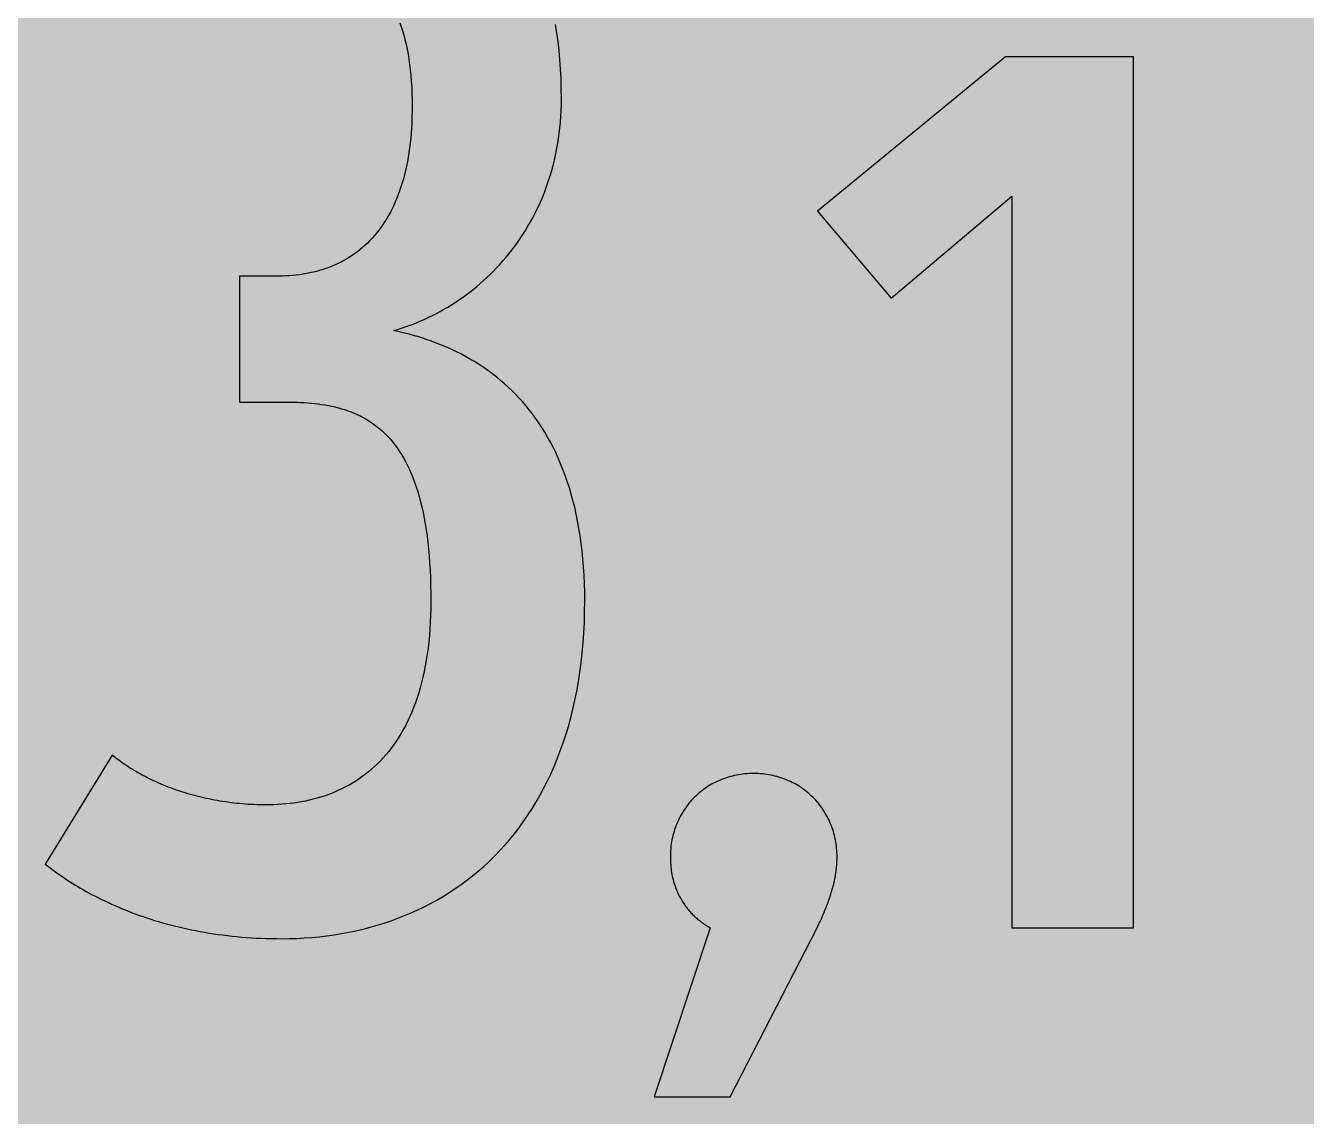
# Model space of a CAD drawing. Header units: millimetres. Extents: x 0 to 212, y 0 to 212.
# Drawn here: x 46.3 to 133.5, y 57.8 to 132 of the extents above; entities that cross this region are included whole.
import ezdxf

# ---------------------------------------------------------------- set-up
doc = ezdxf.new("R2010")
doc.units = ezdxf.units.MM

msp = doc.modelspace()

# ---------------------------------------------------------------- hatches: boundary and pattern name
for color, points in [(254, [(211.7189, 105.8869), (211.709, 107.2007), (211.6861, 108.5139), (211.6455, 109.8245), (211.5871, 111.1326), (211.5134, 112.4407), (211.4245, 113.7437), (211.3204, 115.0468), (211.201, 116.3447), (211.0638, 117.6426), (210.9114, 118.9355), (210.7413, 120.2258), (210.5584, 121.5136), (210.3577, 122.7988), (210.1418, 124.079), (209.9107, 125.3566), (209.6643, 126.6292), (209.4027, 127.8992), (209.1258, 129.1641), (208.8337, 130.4239), (208.5264, 131.6812), (208.2038, 132.936), (207.866, 134.1831), (207.5104, 135.4277), (207.1421, 136.6647), (206.7611, 137.8991), (206.3623, 139.1285), (205.9483, 140.3502), (205.5216, 141.5694), (205.0771, 142.781), (204.6199, 143.9901), (204.1474, 145.1915), (203.6623, 146.3853), (203.1619, 147.574), (202.6463, 148.7576), (202.1154, 149.9362), (201.5693, 151.1046), (201.0105, 152.2705), (200.439, 153.4262), (199.8523, 154.5768), (199.2503, 155.7198), (198.6356, 156.8577), (198.0057, 157.9855), (197.3605, 159.1081), (196.7052, 160.2232), (196.0321, 161.3281), (195.3489, 162.4279), (194.6504, 163.5176), (193.9366, 164.6022), (193.2102, 165.6766), (192.471, 166.7434), (191.7167, 167.8), (190.9521, 168.849), (190.1698, 169.8904), (189.3773, 170.9217), (188.5696, 171.9428), (187.7517, 172.9562), (186.9161, 173.9621), (186.0702, 174.9552), (185.2117, 175.9407), (184.338, 176.9161), (183.454, 177.8838), (182.5549, 178.8389), (181.643, 179.7837), (180.721, 180.7185), (179.7837, 181.643), (178.8389, 182.5549), (177.8838, 183.454), (176.9161, 184.338), (175.9407, 185.2117), (174.9552, 186.0702), (173.9621, 186.9161), (172.9562, 187.7492), (171.9428, 188.5696), (170.9217, 189.3773), (169.8904, 190.1698), (168.849, 190.9496), (167.8, 191.7167), (166.7408, 192.471), (165.6766, 193.2102), (164.6022, 193.9366), (163.5176, 194.6504), (162.4279, 195.3489), (161.3281, 196.0321), (160.2232, 196.7052), (159.1081, 197.3631), (157.9855, 198.0057), (156.8577, 198.6356), (155.7198, 199.2503), (154.5768, 199.8523), (153.4262, 200.439), (152.2705, 201.0131), (151.1046, 201.5719), (149.9362, 202.1154), (148.7576, 202.6463), (147.574, 203.1619), (146.3853, 203.6623), (145.1889, 204.15), (143.9875, 204.6199), (142.781, 205.0796), (141.5694, 205.5216), (140.3502, 205.9483), (139.1285, 206.3623), (137.8991, 206.7611), (136.6647, 207.1446), (135.4252, 207.5129), (134.1831, 207.866), (132.9334, 208.2038), (131.6812, 208.5264), (130.4239, 208.8337), (129.1641, 209.1284), (127.8966, 209.4052), (126.6292, 209.6668), (125.3541, 209.9132), (124.0765, 210.1444), (122.7963, 210.3603), (121.5136, 210.5584), (120.2258, 210.7438), (118.9355, 210.9114), (117.6401, 211.0638), (116.3447, 211.201), (115.0468, 211.3229), (113.7437, 211.4271), (112.4382, 211.516), (111.1326, 211.5896), (109.8245, 211.6455), (108.5113, 211.6861), (107.1982, 211.7115), (105.885, 211.7192), (104.5693, 211.7115), (103.2561, 211.6861), (101.9454, 211.6455), (100.6373, 211.5896), (99.3292, 211.516), (98.0262, 211.4271), (96.7232, 211.3229), (95.4253, 211.201), (94.1273, 211.0638), (92.8345, 210.9114), (91.5441, 210.7438), (90.2564, 210.5584), (88.9711, 210.3603), (87.691, 210.1444), (86.4133, 209.9132), (85.1408, 209.6668), (83.8708, 209.4052), (82.6059, 209.1284), (81.346, 208.8337), (80.0887, 208.5264), (78.834, 208.2038), (77.5868, 207.866), (76.3422, 207.5129), (75.1053, 207.1446), (73.8708, 206.7611), (72.6415, 206.3623), (71.4197, 205.9483), (70.2005, 205.5216), (68.9889, 205.0796), (67.7799, 204.6199), (66.5785, 204.15), (65.3847, 203.6623), (64.196, 203.1619), (63.0123, 202.6463), (61.8338, 202.1154), (60.6628, 201.5719), (59.4995, 201.0131), (58.3438, 200.439), (57.1932, 199.8523), (56.0502, 199.2503), (54.9123, 198.6356), (53.7845, 198.0057), (52.6618, 197.3631), (51.5468, 196.7052), (50.4419, 196.0321), (49.342, 195.3489), (48.2524, 194.6504), (47.1678, 193.9366), (46.0934, 193.2102), (45.0266, 192.471), (43.9699, 191.7167), (42.9209, 190.9496), (41.8795, 190.1698), (40.8483, 189.3773), (39.8272, 188.5696), (38.8137, 187.7492), (37.8079, 186.9161), (36.8148, 186.0702), (35.8292, 185.2117), (34.8539, 184.338), (33.8861, 183.454), (32.9311, 182.5549), (31.9862, 181.643), (31.049, 180.7185), (30.1269, 179.7837), (29.2151, 178.8389), (28.3159, 177.8838), (27.432, 176.9161), (26.5582, 175.9407), (25.6997, 174.9552), (24.8539, 173.9621), (24.0208, 172.9562), (23.2004, 171.9428), (22.3926, 170.9217), (21.6002, 169.8904), (20.8204, 168.849), (20.0533, 167.8), (19.2989, 166.7434), (18.5598, 165.6766), (17.8333, 164.6022), (17.1196, 163.5176), (16.4211, 162.4279), (15.7378, 161.3281), (15.0647, 160.2232), (14.4069, 159.1081), (13.7643, 157.9855), (13.1343, 156.8577), (12.5197, 155.7198), (11.9177, 154.5768), (11.3309, 153.4262), (10.7569, 152.2705), (10.1981, 151.1046), (9.6545, 149.9362), (9.1237, 148.7576), (8.6081, 147.574), (8.1077, 146.3853), (7.62, 145.1915), (7.1501, 143.9901), (6.6904, 142.781), (6.2484, 141.5694), (5.8217, 140.3502), (5.4077, 139.1285), (5.0089, 137.8991), (4.6253, 136.6647), (4.257, 135.4277), (3.904, 134.1831), (3.5662, 132.936), (3.2436, 131.6812), (2.9362, 130.4239), (2.6416, 129.1641), (2.3647, 127.8992), (2.1031, 126.6292), (1.8567, 125.3566), (1.6256, 124.079), (1.4097, 122.7988), (1.2116, 121.5136), (1.0262, 120.2258), (0.8585, 118.9355), (0.7061, 117.6426), (0.569, 116.3447), (0.447, 115.0468), (0.3429, 113.7437), (0.254, 112.4407), (0.1803, 111.1326), (0.1245, 109.8245), (0.0838, 108.5139), (0.0584, 107.2007), (0.0508, 105.885), (0.0584, 104.5718), (0.0838, 103.2586), (0.1245, 101.9454), (0.1803, 100.6373), (0.254, 99.3318), (0.3429, 98.0262), (0.447, 96.7232), (0.569, 95.4253), (0.7061, 94.1299), (0.8585, 92.8345), (1.0262, 91.5441), (1.2116, 90.2564), (1.4097, 88.9737), (1.6256, 87.6935), (1.8567, 86.4159), (2.1031, 85.1408), (2.3647, 83.8733), (2.6416, 82.6059), (2.9362, 81.346), (3.2436, 80.0887), (3.5662, 78.8365), (3.904, 77.5868), (4.257, 76.3448), (4.6253, 75.1053), (5.0089, 73.8708), (5.4077, 72.6415), (5.8217, 71.4197), (6.2484, 70.2005), (6.6904, 68.9889), (7.1501, 67.7824), (7.62, 66.581), (8.1077, 65.3847), (8.6081, 64.196), (9.1237, 63.0123), (9.6545, 61.8338), (10.1981, 60.6654), (10.7569, 59.4995), (11.3309, 58.3438), (11.9177, 57.1932), (12.5197, 56.0502), (13.1343, 54.9123), (13.7643, 53.7845), (14.4069, 52.6618), (15.0647, 51.5468), (15.7378, 50.4419), (16.4211, 49.342), (17.1196, 48.2524), (17.8333, 47.1678), (18.5598, 46.0934), (19.2989, 45.0291), (20.0533, 43.9699), (20.8204, 42.9209), (21.6002, 41.8795), (22.3926, 40.8483), (23.2004, 39.8272), (24.0208, 38.8137), (24.8539, 37.8079), (25.6997, 36.8148), (26.5582, 35.8292), (27.432, 34.8539), (28.3159, 33.8861), (29.2151, 32.9311), (30.1269, 31.9862), (31.049, 31.049), (31.9862, 30.1269), (32.9311, 29.2151), (33.8861, 28.3159), (34.8539, 27.432), (35.8292, 26.5582), (36.8148, 25.6997), (37.8079, 24.8539), (38.8137, 24.0182), (39.8272, 23.2004), (40.8483, 22.3926), (41.8795, 21.6002), (42.9209, 20.8178), (43.9699, 20.0533), (45.0266, 19.2989), (46.0934, 18.5598), (47.1678, 17.8333), (48.2524, 17.1196), (49.342, 16.4211), (50.4419, 15.7378), (51.5468, 15.0647), (52.6618, 14.4094), (53.7845, 13.7643), (54.9123, 13.1343), (56.0502, 12.5197), (57.1932, 11.9177), (58.3438, 11.3309), (59.4995, 10.7594), (60.6628, 10.2006), (61.8338, 9.6545), (63.0123, 9.1237), (64.196, 8.6081), (65.3847, 8.1077), (66.5785, 7.6225), (67.7799, 7.1501), (68.9889, 6.6929), (70.2005, 6.2484), (71.4197, 5.8217), (72.6415, 5.4077), (73.8708, 5.0089), (75.1053, 4.6279), (76.3422, 4.2596), (77.5868, 3.904), (78.834, 3.5662), (80.0887, 3.2436), (81.346, 2.9362), (82.6059, 2.6441), (83.8708, 2.3673), (85.1408, 2.1057), (86.4133, 1.8593), (87.691, 1.6281), (88.9711, 1.4122), (90.2564, 1.2116), (91.5441, 1.0287), (92.8345, 0.8585), (94.1273, 0.7061), (95.4253, 0.569), (96.7232, 0.4496), (98.0262, 0.3454), (99.3292, 0.2565), (100.6373, 0.1829), (101.9454, 0.1245), (103.2561, 0.0838), (104.5693, 0.061), (105.885, 0.0533), (107.1982, 0.061), (108.5113, 0.0838), (109.8245, 0.1245), (111.1326, 0.1829), (112.4382, 0.2565), (113.7437, 0.3454), (115.0468, 0.4496), (116.3447, 0.569), (117.6401, 0.7061), (118.9355, 0.8585), (120.2258, 1.0287), (121.5136, 1.2116), (122.7963, 1.4122), (124.0765, 1.6281), (125.3541, 1.8593), (126.6292, 2.1057), (127.8966, 2.3673), (129.1641, 2.6441), (130.4239, 2.9362), (131.6812, 3.2436), (132.9334, 3.5662), (134.1831, 3.904), (135.4252, 4.2596), (136.6647, 4.6279), (137.8991, 5.0089), (139.1285, 5.4077), (140.3502, 5.8217), (141.5694, 6.2484), (142.781, 6.6929), (143.9875, 7.1501), (145.1889, 7.6225), (146.3853, 8.1077), (147.574, 8.6081), (148.7576, 9.1237), (149.9362, 9.6545), (151.1046, 10.2006), (152.2705, 10.7594), (153.4262, 11.3309), (154.5768, 11.9177), (155.7198, 12.5197), (156.8577, 13.1343), (157.9855, 13.7643), (159.1081, 14.4094), (160.2232, 15.0647), (161.3281, 15.7378), (162.4279, 16.4211), (163.5176, 17.1196), (164.6022, 17.8333), (165.6766, 18.5598), (166.7408, 19.2989), (167.8, 20.0533), (168.849, 20.8178), (169.8904, 21.6002), (170.9217, 22.3926), (171.9428, 23.2004), (172.9562, 24.0182), (173.9621, 24.8539), (174.9552, 25.6997), (175.9407, 26.5582), (176.9161, 27.432), (177.8838, 28.3159), (178.8389, 29.2151), (179.7837, 30.1269), (180.721, 31.049), (181.643, 31.9862), (182.5549, 32.9311), (183.454, 33.8861), (184.338, 34.8539), (185.2117, 35.8292), (186.0702, 36.8148), (186.9161, 37.8079), (187.7517, 38.8137), (188.5696, 39.8272), (189.3773, 40.8483), (190.1698, 41.8795), (190.9521, 42.9209), (191.7167, 43.9699), (192.471, 45.0291), (193.2102, 46.0934), (193.9366, 47.1678), (194.6504, 48.2524), (195.3489, 49.342), (196.0321, 50.4419), (196.7052, 51.5468), (197.3605, 52.6618), (198.0057, 53.7845), (198.6356, 54.9123), (199.2503, 56.0502), (199.8523, 57.1932), (200.439, 58.3438), (201.0105, 59.4995), (201.5693, 60.6654), (202.1154, 61.8338), (202.6463, 63.0123), (203.1619, 64.196), (203.6623, 65.3847), (204.1474, 66.581), (204.6199, 67.7824), (205.0771, 68.9889), (205.5216, 70.2005), (205.9483, 71.4197), (206.3623, 72.6415), (206.7611, 73.8708), (207.1421, 75.1053), (207.5104, 76.3448), (207.866, 77.5868), (208.2038, 78.8365), (208.5264, 80.0887), (208.8337, 81.346), (209.1258, 82.6059), (209.4027, 83.8733), (209.6643, 85.1408), (209.9107, 86.4159), (210.1418, 87.6935), (210.3577, 88.9737), (210.5584, 90.2564), (210.7413, 91.5441), (210.9114, 92.8345), (211.0638, 94.1299), (211.201, 95.4253), (211.3204, 96.7232), (211.4245, 98.0262), (211.5134, 99.3318), (211.5871, 100.6373), (211.6455, 101.9454), (211.6861, 103.2586), (211.709, 104.5718), (211.7166, 105.885)]), (59, [(84.4021, 92.8328), (84.3966, 93.4314), (84.3813, 94.0156), (84.3559, 94.5896), (84.3204, 95.1509), (84.2772, 95.7021), (84.2239, 96.2381), (84.1604, 96.7638), (84.0892, 97.2769), (84.008, 97.7798), (83.9191, 98.2701), (83.8225, 98.7501), (83.7159, 99.2175), (83.6016, 99.6721), (83.4822, 100.1192), (83.3526, 100.5535), (83.2155, 100.9777), (83.0707, 101.3917), (82.9208, 101.793), (82.7608, 102.1867), (82.5957, 102.5677), (82.4255, 102.9411), (82.2477, 103.3018), (82.0623, 103.6549), (81.8718, 103.9978), (81.6762, 104.3305), (81.4756, 104.6531), (81.2673, 104.968), (81.0539, 105.2728), (80.8355, 105.57), (80.6145, 105.857), (80.3859, 106.1339), (80.1548, 106.4057), (79.9186, 106.6648), (79.6773, 106.9188), (79.4309, 107.1626), (79.182, 107.3988), (78.9305, 107.6274), (78.674, 107.8484), (78.4149, 108.0618), (78.1533, 108.2675), (77.8866, 108.4631), (77.6199, 108.6536), (77.3481, 108.8365), (77.0763, 109.0143), (76.7994, 109.1819), (76.5226, 109.3445), (76.2432, 109.4994), (75.9612, 109.6493), (75.6793, 109.7915), (75.3948, 109.9287), (75.1103, 110.0582), (74.8259, 110.1827), (74.5388, 110.2995), (74.2518, 110.4113), (73.9623, 110.5179), (73.6752, 110.6195), (73.3857, 110.7161), (73.0987, 110.8075), (72.8116, 110.8913), (72.5246, 110.9726), (72.2376, 111.0463), (71.9531, 111.1174), (71.6686, 111.1834), (71.3842, 111.2469), (71.6509, 111.3231), (71.9201, 111.4069), (72.1868, 111.4958), (72.4535, 111.5898), (72.7202, 111.6889), (72.9869, 111.7956), (73.2511, 111.9073), (73.5152, 112.0242), (73.7794, 112.1461), (74.041, 112.2731), (74.3026, 112.4077), (74.5617, 112.5474), (74.8182, 112.6922), (75.0748, 112.842), (75.3288, 112.997), (75.5802, 113.1595), (75.8317, 113.3272), (76.0781, 113.4974), (76.3245, 113.6752), (76.5683, 113.858), (76.8071, 114.0485), (77.0458, 114.2416), (77.2795, 114.4397), (77.5106, 114.6454), (77.7392, 114.8537), (77.9653, 115.0696), (78.1863, 115.2906), (78.4047, 115.5167), (78.6206, 115.7478), (78.8314, 115.984), (79.0397, 116.2253), (79.2429, 116.4717), (79.441, 116.7232), (79.6341, 116.9797), (79.8246, 117.2439), (80.01, 117.5106), (80.1903, 117.7823), (80.3681, 118.0592), (80.5383, 118.3437), (80.7034, 118.6307), (80.8634, 118.9228), (81.0184, 119.2225), (81.1682, 119.5248), (81.313, 119.8321), (81.4527, 120.1445), (81.5848, 120.462), (81.7118, 120.7846), (81.8312, 121.1123), (81.9455, 121.445), (82.0522, 121.7828), (82.1538, 122.1257), (82.2477, 122.4737), (82.3366, 122.8268), (82.4154, 123.1824), (82.489, 123.5456), (82.5576, 123.9114), (82.616, 124.2822), (82.6668, 124.6581), (82.7126, 125.0391), (82.7481, 125.4252), (82.7761, 125.8164), (82.7964, 126.2101), (82.8091, 126.6114), (82.8142, 127.0152), (82.8065, 127.701), (82.7888, 128.3716), (82.7557, 129.0269), (82.7126, 129.667), (82.6541, 130.2918), (82.5856, 130.9014), (82.5068, 131.4958), (82.4154, 132.0749), (82.3112, 132.6388), (82.1969, 133.1874), (82.0725, 133.7234), (81.9353, 134.2466), (81.7905, 134.7521), (81.6331, 135.2474), (81.468, 135.7274), (81.2902, 136.1923), (81.1047, 136.6444), (80.9092, 137.0863), (80.7034, 137.5105), (80.4901, 137.9245), (80.2665, 138.3259), (80.0354, 138.7145), (79.7966, 139.0904), (79.5477, 139.4536), (79.2937, 139.8041), (79.0296, 140.1445), (78.7578, 140.4722), (78.4809, 140.7871), (78.1939, 141.0919), (77.9018, 141.384), (77.6021, 141.666), (77.2973, 141.9377), (76.9849, 142.1968), (76.6674, 142.4483), (76.3422, 142.687), (76.0146, 142.9156), (75.6793, 143.1315), (75.3389, 143.3398), (74.9935, 143.5379), (74.643, 143.7284), (74.2899, 143.9062), (73.9292, 144.0764), (73.566, 144.2364), (73.2003, 144.3888), (72.8294, 144.5311), (72.4535, 144.6632), (72.0776, 144.7876), (71.6966, 144.9045), (71.313, 145.0137), (70.927, 145.1127), (70.5358, 145.2042), (70.1446, 145.288), (69.7535, 145.3667), (69.3572, 145.4353), (68.961, 145.4963), (68.5622, 145.5522), (68.1634, 145.5979), (67.7621, 145.6385), (67.3608, 145.6741), (66.9595, 145.6995), (66.5582, 145.7223), (66.1543, 145.7376), (65.753, 145.7452), (65.3517, 145.7477), (65.0596, 145.7452), (64.7675, 145.7401), (64.4779, 145.7325), (64.1883, 145.7198), (63.9013, 145.7046), (63.6143, 145.6842), (63.3298, 145.6614), (63.0428, 145.636), (62.7609, 145.6055), (62.4789, 145.575), (62.197, 145.5369), (61.9176, 145.4988), (61.6382, 145.4556), (61.3588, 145.4099), (61.0819, 145.3617), (60.8076, 145.3083), (60.5307, 145.2524), (60.259, 145.194), (59.9846, 145.1331), (59.7129, 145.067), (59.4436, 144.9984), (59.1744, 144.9273), (58.9051, 144.8537), (58.6384, 144.7775), (58.3717, 144.6962), (58.1076, 144.6124), (57.8434, 144.5285), (57.5818, 144.4396), (57.3202, 144.3457), (57.0586, 144.2517), (56.7995, 144.1552), (56.5404, 144.0536), (56.2839, 143.952), (56.0273, 143.8453), (55.7708, 143.7361), (55.5168, 143.6243), (55.2628, 143.5125), (55.0113, 143.3957), (54.7599, 143.2763), (54.5109, 143.1544), (54.262, 143.0299), (54.0156, 142.9029), (53.7693, 142.7734), (53.5229, 142.6388), (53.279, 142.5042), (53.0352, 142.367), (52.7914, 142.2298), (52.5526, 142.0876), (52.3113, 141.9428), (52.0725, 141.7955), (51.8338, 141.6456), (51.5976, 141.4958), (51.3613, 141.3408), (51.1277, 141.1859), (50.894, 141.0259), (50.6603, 140.8659), (50.4292, 140.7033), (50.2006, 140.5382), (49.9694, 140.3706), (49.7434, 140.2029), (49.5148, 140.0302), (49.2887, 139.8575), (49.0652, 139.6822), (48.8417, 139.5044), (53.2874, 132.5203), (53.4746, 132.6617), (53.6626, 132.8014), (53.8505, 132.9385), (54.036, 133.0706), (54.2239, 133.2027), (54.4093, 133.3297), (54.5948, 133.4541), (54.7802, 133.5786), (54.9631, 133.698), (55.1485, 133.8148), (55.3314, 133.9291), (55.5142, 134.0383), (55.6971, 134.1476), (55.88, 134.2542), (56.0603, 134.3584), (56.2432, 134.4574), (56.4236, 134.5565), (56.6039, 134.653), (56.7842, 134.7445), (56.962, 134.8359), (57.1424, 134.9248), (57.3202, 135.0086), (57.498, 135.0924), (57.6758, 135.1737), (57.8536, 135.2525), (58.0288, 135.3287), (58.2066, 135.3998), (58.3819, 135.4709), (58.5572, 135.542), (58.7324, 135.6081), (58.9051, 135.6716), (59.0804, 135.7325), (59.2531, 135.7935), (59.4258, 135.8494), (59.5986, 135.9052), (59.7713, 135.9586), (59.9415, 136.0094), (60.1142, 136.0576), (60.2844, 136.1059), (60.4545, 136.1491), (60.6247, 136.1923), (60.7924, 136.2329), (60.9625, 136.271), (61.1302, 136.3066), (61.2978, 136.3421), (61.4655, 136.3726), (61.6331, 136.4031), (61.7982, 136.4336), (61.9658, 136.459), (62.1309, 136.4844), (62.296, 136.5072), (62.4586, 136.5275), (62.6237, 136.5479), (62.7888, 136.5656), (62.9514, 136.5809), (63.1139, 136.5936), (63.2765, 136.6063), (63.4365, 136.6164), (63.5991, 136.6266), (63.7591, 136.6342), (63.9191, 136.6393), (64.0791, 136.6418), (64.2391, 136.6444), (64.3992, 136.6469), (64.549, 136.6469), (64.7014, 136.6444), (64.8564, 136.6418), (65.0138, 136.6393), (65.1739, 136.6342), (65.3364, 136.6266), (65.499, 136.619), (65.6641, 136.6088), (65.8317, 136.5961), (65.9994, 136.5809), (66.1695, 136.5631), (66.3397, 136.5428), (66.5099, 136.5199), (66.6826, 136.492), (66.8553, 136.4615), (67.0281, 136.4285), (67.2008, 136.3904), (67.3735, 136.3472), (67.5462, 136.3015), (67.7189, 136.2507), (67.8917, 136.1948), (68.0644, 136.1338), (68.2346, 136.0703), (68.4047, 135.9992), (68.5749, 135.923), (68.7426, 135.8417), (68.9102, 135.7528), (69.0753, 135.6589), (69.2379, 135.5573), (69.4004, 135.4506), (69.5579, 135.3388), (69.7154, 135.2169), (69.8703, 135.0899), (70.0253, 134.9553), (70.1751, 134.813), (70.3199, 134.6632), (70.4647, 134.5032), (70.6069, 134.3381), (70.7441, 134.1628), (70.8787, 133.9799), (71.0082, 133.7869), (71.1352, 133.5862), (71.2597, 133.3754), (71.3791, 133.157), (71.4934, 132.9284), (71.6026, 132.6896), (71.7093, 132.4407), (71.8109, 132.1816), (71.9049, 131.9124), (71.9963, 131.633), (72.0827, 131.3409), (72.1639, 131.0386), (72.2376, 130.7262), (72.3087, 130.4011), (72.3722, 130.0658), (72.4281, 129.7178), (72.4789, 129.3571), (72.5246, 128.9863), (72.5627, 128.6027), (72.5957, 128.204), (72.6211, 127.795), (72.6389, 127.3708), (72.6491, 126.9365), (72.6542, 126.4869), (72.6491, 126.111), (72.6415, 125.7452), (72.6288, 125.3846), (72.6084, 125.0315), (72.583, 124.6835), (72.5551, 124.3432), (72.5195, 124.0079), (72.4789, 123.6802), (72.4332, 123.3602), (72.3824, 123.0452), (72.3265, 122.7379), (72.2655, 122.4356), (72.202, 122.1384), (72.1309, 121.8489), (72.0547, 121.5669), (71.976, 121.2901), (71.8896, 121.0208), (71.8007, 120.7567), (71.7067, 120.4976), (71.6077, 120.2461), (71.5035, 120.0023), (71.3969, 119.761), (71.2851, 119.5299), (71.1683, 119.3013), (71.0463, 119.0803), (70.9219, 118.8669), (70.7923, 118.6561), (70.6603, 118.4529), (70.5231, 118.2573), (70.3809, 118.0668), (70.2361, 117.8814), (70.0862, 117.7011), (69.9338, 117.5283), (69.7763, 117.3607), (69.6163, 117.2007), (69.4512, 117.0457), (69.2836, 116.8959), (69.1109, 116.7511), (68.9356, 116.6114), (68.7553, 116.4793), (68.5749, 116.3523), (68.3895, 116.2304), (68.199, 116.1161), (68.006, 116.0069), (67.8104, 115.9027), (67.6123, 115.8037), (67.4116, 115.7097), (67.2059, 115.6208), (66.9976, 115.5395), (66.7868, 115.4633), (66.5734, 115.3922), (66.355, 115.3262), (66.1365, 115.2652), (65.913, 115.2093), (65.6895, 115.1611), (65.4609, 115.1153), (65.2323, 115.0772), (64.9986, 115.0442), (64.7624, 115.0137), (64.5262, 114.9909), (64.2849, 114.9731), (64.0436, 114.9604), (63.7972, 114.9528), (63.5508, 114.9502), (60.9064, 114.9516), (60.9064, 106.3801), (64.0814, 106.3801), (64.328, 106.3777), (64.5744, 106.3727), (64.8183, 106.3676), (65.0621, 106.3574), (65.3059, 106.3447), (65.5447, 106.3269), (65.786, 106.3066), (66.0222, 106.2838), (66.2584, 106.2558), (66.4921, 106.2228), (66.7233, 106.1847), (66.9544, 106.1441), (67.1805, 106.0983), (67.4065, 106.0475), (67.63, 105.9917), (67.851, 105.9282), (68.0695, 105.8621), (68.2854, 105.7885), (68.4987, 105.7097), (68.707, 105.6234), (68.9153, 105.5319), (69.121, 105.4354), (69.3217, 105.3287), (69.5198, 105.217), (69.7154, 105.1001), (69.9084, 104.9731), (70.0964, 104.8385), (70.2818, 104.6963), (70.4621, 104.5489), (70.6425, 104.3915), (70.8152, 104.2238), (70.9854, 104.0511), (71.153, 103.8682), (71.3156, 103.6752), (71.4756, 103.4745), (71.628, 103.2637), (71.7804, 103.0453), (71.9252, 102.8167), (72.0674, 102.5754), (72.2046, 102.3264), (72.3367, 102.0674), (72.4637, 101.7981), (72.5881, 101.5162), (72.7075, 101.2266), (72.8193, 100.9244), (72.9285, 100.6094), (73.0326, 100.2843), (73.1291, 99.949), (73.2231, 99.601), (73.3095, 99.2403), (73.3933, 98.867), (73.4695, 98.4834), (73.5406, 98.0872), (73.6041, 97.6757), (73.6651, 97.2541), (73.7184, 96.8172), (73.7641, 96.3676), (73.8073, 95.9053), (73.8429, 95.4278), (73.8708, 94.9376), (73.8937, 94.4321), (73.9115, 93.914), (73.9191, 93.3806), (73.9242, 92.8319), (73.9191, 92.3468), (73.9089, 91.8693), (73.8886, 91.4044), (73.8607, 90.9498), (73.8276, 90.5027), (73.7845, 90.0684), (73.7362, 89.6442), (73.6803, 89.2277), (73.6168, 88.8213), (73.5482, 88.425), (73.4695, 88.0389), (73.3882, 87.6605), (73.2968, 87.2947), (73.2003, 86.934), (73.0987, 86.5861), (72.9894, 86.2457), (72.8751, 85.913), (72.7532, 85.5904), (72.6262, 85.278), (72.4941, 84.9732), (72.357, 84.6785), (72.2122, 84.389), (72.0623, 84.1121), (71.9099, 83.8403), (71.7499, 83.5787), (71.5848, 83.3247), (71.4146, 83.0783), (71.2419, 82.8421), (71.0616, 82.611), (70.8787, 82.39), (70.6907, 82.1766), (70.4977, 81.9709), (70.2996, 81.7728), (70.0989, 81.5823), (69.8932, 81.3994), (69.6849, 81.2216), (69.4715, 81.0539), (69.2556, 80.8939), (69.0372, 80.739), (68.8137, 80.5917), (68.5851, 80.452), (68.3565, 80.3199), (68.1228, 80.1929), (67.8866, 80.0735), (67.6478, 79.9617), (67.4065, 79.8551), (67.1601, 79.7535), (66.9138, 79.662), (66.6648, 79.5731), (66.4108, 79.4944), (66.1568, 79.4182), (65.9028, 79.3496), (65.6438, 79.2861), (65.3847, 79.2302), (65.1205, 79.1794), (64.8589, 79.1337), (64.5922, 79.0956), (64.328, 79.06), (64.0588, 79.0321), (63.7896, 79.0092), (63.5203, 78.9915), (63.2485, 78.9788), (62.9768, 78.9711), (62.705, 78.9686), (62.5018, 78.9686), (62.2986, 78.9737), (62.0979, 78.9788), (61.8973, 78.9864), (61.6991, 78.994), (61.4985, 79.0067), (61.3004, 79.0194), (61.1048, 79.0346), (60.9092, 79.0524), (60.7136, 79.0727), (60.518, 79.0931), (60.325, 79.1185), (60.1345, 79.1439), (59.944, 79.1693), (59.7535, 79.1997), (59.5655, 79.2302), (59.3776, 79.2632), (59.1896, 79.2963), (59.0042, 79.3318), (58.8213, 79.3699), (58.6384, 79.4106), (58.4556, 79.4512), (58.2752, 79.4944), (58.0974, 79.5376), (57.9196, 79.5833), (57.7418, 79.6315), (57.5666, 79.6798), (57.3938, 79.7306), (57.2211, 79.7814), (57.0484, 79.8347), (56.8808, 79.8906), (56.7106, 79.9465), (56.5455, 80.0049), (56.3804, 80.0633), (56.2153, 80.1243), (56.0553, 80.1853), (55.8927, 80.2488), (55.7352, 80.3123), (55.5777, 80.3783), (55.4203, 80.4469), (55.2679, 80.5129), (55.1155, 80.584), (54.9631, 80.6526), (54.8157, 80.7237), (54.6684, 80.7974), (54.5211, 80.8711), (54.3789, 80.9447), (54.2366, 81.0209), (54.0969, 81.0971), (53.9572, 81.1759), (53.8226, 81.2546), (53.688, 81.3333), (53.5534, 81.4146), (53.4238, 81.4959), (53.2943, 81.5797), (53.1673, 81.661), (53.0428, 81.7448), (52.9209, 81.8312), (52.799, 81.915), (52.6821, 82.0014), (52.5653, 82.0903), (52.451, 82.1766), (52.3392, 82.2655), (52.2275, 82.3544), (47.6772, 74.9469), (47.8257, 74.8259), (47.9806, 74.7065), (48.1381, 74.5896), (48.2981, 74.4703), (48.4607, 74.3509), (48.6283, 74.234), (48.7985, 74.1147), (48.9712, 73.9978), (49.1465, 73.881), (49.3268, 73.7641), (49.5097, 73.6498), (49.6951, 73.533), (49.8856, 73.4187), (50.0786, 73.3044), (50.2742, 73.1926), (50.4723, 73.0809), (50.6755, 72.9691), (50.8787, 72.8599), (51.0896, 72.7507), (51.3004, 72.6415), (51.5163, 72.5348), (51.7347, 72.4306), (51.9557, 72.3265), (52.1792, 72.2224), (52.4078, 72.1208), (52.639, 72.0217), (52.8726, 71.9226), (53.1114, 71.8261), (53.3502, 71.7296), (53.594, 71.6356), (53.8429, 71.5442), (54.0918, 71.4527), (54.3458, 71.3664), (54.6024, 71.28), (54.8615, 71.1937), (55.1256, 71.1124), (55.3898, 71.0311), (55.659, 70.9524), (55.9333, 70.8787), (56.2077, 70.805), (56.4871, 70.7314), (56.769, 70.6628), (57.0535, 70.5968), (57.343, 70.5333), (57.6326, 70.4723), (57.9272, 70.4113), (58.2244, 70.3555), (58.5267, 70.3021), (58.8289, 70.2513), (59.1363, 70.2056), (59.4462, 70.1599), (59.7611, 70.1167), (60.0761, 70.0786), (60.3961, 70.043), (60.7187, 70.01), (61.0438, 69.9795), (61.374, 69.9541), (61.7068, 69.9313), (62.042, 69.911), (62.3799, 69.8957), (62.7202, 69.883), (63.0657, 69.8729), (63.4136, 69.8678), (63.7642, 69.8652), (64.2823, 69.8729), (64.8005, 69.8881), (65.3136, 69.9135), (65.8266, 69.9516), (66.3346, 69.9999), (66.8401, 70.0608), (67.343, 70.1294), (67.8409, 70.2107), (68.3362, 70.3021), (68.8264, 70.4063), (69.3115, 70.518), (69.7941, 70.6425), (70.2716, 70.7796), (70.7441, 70.927), (71.214, 71.0844), (71.6763, 71.2521), (72.1335, 71.4324), (72.5856, 71.6229), (73.0326, 71.8236), (73.4746, 72.0369), (73.9089, 72.263), (74.3382, 72.4967), (74.7598, 72.7456), (75.1764, 73.0021), (75.5853, 73.2714), (75.9892, 73.5533), (76.3829, 73.8454), (76.7715, 74.1477), (77.1525, 74.4626), (77.5259, 74.7878), (77.8916, 75.1256), (78.2498, 75.4761), (78.5978, 75.8368), (78.9407, 76.2076), (79.2734, 76.5912), (79.596, 76.9849), (79.9109, 77.3938), (80.2157, 77.8104), (80.5129, 78.2396), (80.7999, 78.6816), (81.0793, 79.1362), (81.346, 79.6011), (81.6051, 80.076), (81.8515, 80.5637), (82.0903, 81.0641), (82.3163, 81.5772), (82.5322, 82.1004), (82.738, 82.6364), (82.9335, 83.1825), (83.1164, 83.7413), (83.2891, 84.3128), (83.4492, 84.897), (83.5965, 85.4913), (83.7336, 86.0984), (83.8581, 86.7156), (83.9699, 87.3481), (84.0689, 87.9907), (84.1553, 88.646), (84.2289, 89.314), (84.2899, 89.9922), (84.3382, 90.6831), (84.3737, 91.3867), (84.394, 92.1029), (84.4017, 92.8319)]), (59, [(113.4636, 70.6092), (121.7605, 70.6092), (121.7605, 129.8758), (113.0406, 129.8758), (100.2552, 119.3765), (105.252, 113.4494), (113.4636, 120.3921)]), (59, [(90.23, 75.4348), (90.231, 75.2907), (90.2335, 75.1535), (90.2411, 75.0164), (90.2513, 74.8817), (90.264, 74.7497), (90.2767, 74.6201), (90.2945, 74.4931), (90.3148, 74.3687), (90.3351, 74.2467), (90.3605, 74.1248), (90.3859, 74.008), (90.4138, 73.8937), (90.4443, 73.7794), (90.4748, 73.6676), (90.5104, 73.5609), (90.5459, 73.4543), (90.5815, 73.3476), (90.6221, 73.246), (90.6628, 73.1469), (90.7034, 73.0479), (90.7466, 72.9539), (90.7923, 72.8599), (90.838, 72.7685), (90.8837, 72.6796), (90.9345, 72.5907), (90.9828, 72.5068), (91.0336, 72.423), (91.0844, 72.3417), (91.1377, 72.263), (91.1885, 72.1843), (91.2444, 72.1106), (91.2978, 72.0369), (91.3511, 71.9658), (91.407, 71.8947), (91.4629, 71.8287), (91.5187, 71.7626), (91.5746, 71.6991), (91.633, 71.6356), (91.6889, 71.5747), (91.7448, 71.5162), (91.8032, 71.4604), (91.8591, 71.4045), (91.915, 71.3511), (91.9709, 71.3003), (92.0267, 71.2521), (92.0826, 71.2038), (92.1385, 71.1556), (92.1918, 71.1124), (92.2477, 71.0692), (92.3011, 71.026), (92.3519, 70.9879), (92.4052, 70.9498), (92.456, 70.9117), (92.5068, 70.8762), (92.5551, 70.8431), (92.6033, 70.8127), (92.649, 70.7822), (92.6948, 70.7517), (92.7379, 70.7238), (92.7811, 70.6984), (92.8243, 70.673), (92.8624, 70.6501), (92.9005, 70.6272), (92.9386, 70.6069), (89.1286, 59.0942), (94.2936, 59.0942), (100.2206, 70.6092), (100.2716, 70.7136), (100.3198, 70.8203), (100.3681, 70.9219), (100.4164, 71.026), (100.4621, 71.1276), (100.5078, 71.2267), (100.551, 71.3257), (100.5942, 71.4223), (100.6348, 71.5188), (100.6754, 71.6128), (100.7161, 71.7067), (100.7542, 71.8007), (100.7897, 71.8922), (100.8253, 71.9811), (100.8609, 72.07), (100.8964, 72.1589), (100.9294, 72.2452), (100.9599, 72.3316), (100.9904, 72.4179), (101.0209, 72.5018), (101.0514, 72.583), (101.0793, 72.6643), (101.1047, 72.7456), (101.1326, 72.8269), (101.158, 72.9056), (101.1809, 72.9844), (101.2038, 73.0606), (101.2266, 73.1368), (101.2495, 73.213), (101.2698, 73.2866), (101.2901, 73.3603), (101.3104, 73.4339), (101.3282, 73.5051), (101.346, 73.5762), (101.3638, 73.6473), (101.379, 73.7159), (101.3943, 73.7845), (101.4095, 73.853), (101.4222, 73.9216), (101.4349, 73.9877), (101.4476, 74.0537), (101.4603, 74.1197), (101.4705, 74.1858), (101.4806, 74.2493), (101.4908, 74.3128), (101.5009, 74.3763), (101.5086, 74.4398), (101.5162, 74.5007), (101.5238, 74.5617), (101.5314, 74.6227), (101.5365, 74.6836), (101.5441, 74.7446), (101.5492, 74.803), (101.5543, 74.8614), (101.5568, 74.9224), (101.5619, 74.9808), (101.5644, 75.0367), (101.567, 75.0951), (101.5695, 75.1535), (101.5721, 75.2094), (101.5721, 75.2653), (101.5721, 75.3212), (101.5746, 75.377), (101.5746, 75.4329), (101.5721, 75.5828), (101.567, 75.7326), (101.5568, 75.88), (101.5467, 76.0273), (101.5289, 76.1721), (101.5111, 76.3168), (101.4882, 76.4591), (101.4628, 76.6013), (101.4324, 76.741), (101.4019, 76.8782), (101.3638, 77.0153), (101.3257, 77.1525), (101.285, 77.2846), (101.2393, 77.4167), (101.1911, 77.5487), (101.1403, 77.6757), (101.0869, 77.8027), (101.0285, 77.9297), (100.9701, 78.0517), (100.9066, 78.1736), (100.8405, 78.293), (100.772, 78.4123), (100.7008, 78.5266), (100.6272, 78.6409), (100.551, 78.7527), (100.4722, 78.8619), (100.391, 78.9711), (100.3046, 79.0753), (100.2182, 79.1794), (100.1293, 79.281), (100.0379, 79.3801), (99.9439, 79.4766), (99.8474, 79.5706), (99.7483, 79.662), (99.6467, 79.7509), (99.5451, 79.8373), (99.4385, 79.9211), (99.3318, 80.0024), (99.2226, 80.0837), (99.1108, 80.1599), (98.9965, 80.2335), (98.8797, 80.3046), (98.7628, 80.3732), (98.6434, 80.4367), (98.5215, 80.5002), (98.3971, 80.5612), (98.2726, 80.6171), (98.1456, 80.6704), (98.0161, 80.7237), (97.884, 80.772), (97.7519, 80.8152), (97.6198, 80.8584), (97.4827, 80.8965), (97.3455, 80.932), (97.2083, 80.965), (97.0686, 80.993), (96.9264, 81.0184), (96.7842, 81.0412), (96.6394, 81.0616), (96.4946, 81.0768), (96.3473, 81.0895), (96.2, 81.0971), (96.0501, 81.1047), (95.9002, 81.1047), (95.7504, 81.1047), (95.6005, 81.0971), (95.4532, 81.0895), (95.3059, 81.0768), (95.1611, 81.0616), (95.0163, 81.0412), (94.8741, 81.0184), (94.7344, 80.993), (94.5947, 80.965), (94.455, 80.932), (94.3178, 80.8965), (94.1832, 80.8584), (94.0486, 80.8152), (93.9165, 80.772), (93.787, 80.7237), (93.6574, 80.6704), (93.5304, 80.6171), (93.406, 80.5612), (93.2815, 80.5002), (93.1596, 80.4367), (93.0402, 80.3732), (92.9234, 80.3046), (92.8065, 80.2335), (92.6922, 80.1599), (92.5805, 80.0837), (92.4712, 80.0024), (92.3646, 79.9211), (92.2579, 79.8373), (92.1537, 79.7509), (92.0547, 79.662), (91.9556, 79.5706), (91.8591, 79.4766), (91.7651, 79.3801), (91.6737, 79.281), (91.5822, 79.1794), (91.4959, 79.0753), (91.4121, 78.9711), (91.3308, 78.8619), (91.252, 78.7527), (91.1758, 78.6409), (91.1022, 78.5266), (91.0311, 78.4123), (90.9625, 78.293), (90.8964, 78.1736), (90.8329, 78.0517), (90.7745, 77.9297), (90.7161, 77.8027), (90.6628, 77.6757), (90.612, 77.5487), (90.5637, 77.4167), (90.518, 77.2846), (90.4773, 77.1525), (90.4367, 77.0153), (90.4011, 76.8782), (90.3707, 76.741), (90.3402, 76.6013), (90.3148, 76.4591), (90.2919, 76.3168), (90.2716, 76.1721), (90.2564, 76.0273), (90.2437, 75.88), (90.236, 75.7326), (90.231, 75.5828), (90.2284, 75.4329)])]:
    msp.add_hatch(color=color).paths.add_polyline_path(points)

# ---------------------------------------------------------------- linework, layer by layer
at = {"color": 59}
for points in [[(71.8109, 132.1816), (71.9049, 131.9124), (71.9963, 131.633), (72.0827, 131.3409), (72.1639, 131.0386), (72.2376, 130.7262), (72.3087, 130.4011), (72.3722, 130.0658), (72.4281, 129.7178), (72.4789, 129.3571), (72.5246, 128.9863), (72.5627, 128.6027), (72.5957, 128.204), (72.6211, 127.795), (72.6389, 127.3708), (72.6491, 126.9365), (72.6542, 126.4869), (72.6491, 126.111), (72.6415, 125.7452), (72.6288, 125.3846), (72.6084, 125.0315), (72.583, 124.6835), (72.5551, 124.3432), (72.5195, 124.0079), (72.4789, 123.6802), (72.4332, 123.3602), (72.3824, 123.0452), (72.3265, 122.7379), (72.2655, 122.4356), (72.202, 122.1384), (72.1309, 121.8489), (72.0547, 121.5669), (71.976, 121.2901), (71.8896, 121.0208), (71.8007, 120.7567), (71.7067, 120.4976), (71.6077, 120.2461), (71.5035, 120.0023), (71.3969, 119.761), (71.2851, 119.5299), (71.1683, 119.3013), (71.0463, 119.0803), (70.9219, 118.8669), (70.7923, 118.6561), (70.6603, 118.4529), (70.5231, 118.2573), (70.3809, 118.0668), (70.2361, 117.8814), (70.0862, 117.7011), (69.9338, 117.5283), (69.7763, 117.3607), (69.6163, 117.2007), (69.4512, 117.0457), (69.2836, 116.8959), (69.1109, 116.7511), (68.9356, 116.6114), (68.7553, 116.4793), (68.5749, 116.3523), (68.3895, 116.2304), (68.199, 116.1161), (68.006, 116.0069), (67.8104, 115.9027), (67.6123, 115.8037), (67.4116, 115.7097), (67.2059, 115.6208), (66.9976, 115.5395), (66.7868, 115.4633), (66.5734, 115.3922), (66.355, 115.3262), (66.1365, 115.2652), (65.913, 115.2093), (65.6895, 115.1611), (65.4609, 115.1153), (65.2323, 115.0772), (64.9986, 115.0442), (64.7624, 115.0137), (64.5262, 114.9909), (64.2849, 114.9731), (64.0436, 114.9604), (63.7972, 114.9528), (63.5508, 114.9502), (60.9064, 114.9516), (60.9064, 106.3801), (64.0814, 106.3801), (64.328, 106.3777), (64.5744, 106.3727), (64.8183, 106.3676), (65.0621, 106.3574), (65.3059, 106.3447), (65.5447, 106.3269), (65.786, 106.3066), (66.0222, 106.2838), (66.2584, 106.2558), (66.4921, 106.2228), (66.7233, 106.1847), (66.9544, 106.1441), (67.1805, 106.0983), (67.4065, 106.0475), (67.63, 105.9917), (67.851, 105.9282), (68.0695, 105.8621), (68.2854, 105.7885), (68.4987, 105.7097), (68.707, 105.6234), (68.9153, 105.5319), (69.121, 105.4354), (69.3217, 105.3287), (69.5198, 105.217), (69.7154, 105.1001), (69.9084, 104.9731), (70.0964, 104.8385), (70.2818, 104.6963), (70.4621, 104.5489), (70.6425, 104.3915), (70.8152, 104.2238), (70.9854, 104.0511), (71.153, 103.8682), (71.3156, 103.6752), (71.4756, 103.4745), (71.628, 103.2637), (71.7804, 103.0453), (71.9252, 102.8167), (72.0674, 102.5754), (72.2046, 102.3264), (72.3367, 102.0674), (72.4637, 101.7981), (72.5881, 101.5162), (72.7075, 101.2266), (72.8193, 100.9244), (72.9285, 100.6094), (73.0326, 100.2843), (73.1291, 99.949), (73.2231, 99.601), (73.3095, 99.2403), (73.3933, 98.867), (73.4695, 98.4834), (73.5406, 98.0872), (73.6041, 97.6757), (73.6651, 97.2541), (73.7184, 96.8172), (73.7641, 96.3676), (73.8073, 95.9053), (73.8429, 95.4278), (73.8708, 94.9376), (73.8937, 94.4321), (73.9115, 93.914), (73.9191, 93.3806), (73.9242, 92.8319), (73.9191, 92.3468), (73.9089, 91.8693), (73.8886, 91.4044), (73.8607, 90.9498), (73.8276, 90.5027), (73.7845, 90.0684), (73.7362, 89.6442), (73.6803, 89.2277), (73.6168, 88.8213), (73.5482, 88.425), (73.4695, 88.0389), (73.3882, 87.6605), (73.2968, 87.2947), (73.2003, 86.934), (73.0987, 86.5861), (72.9894, 86.2457), (72.8751, 85.913), (72.7532, 85.5904), (72.6262, 85.278), (72.4941, 84.9732), (72.357, 84.6785), (72.2122, 84.389), (72.0623, 84.1121), (71.9099, 83.8403), (71.7499, 83.5787), (71.5848, 83.3247), (71.4146, 83.0783), (71.2419, 82.8421), (71.0616, 82.611), (70.8787, 82.39), (70.6907, 82.1766), (70.4977, 81.9709), (70.2996, 81.7728), (70.0989, 81.5823), (69.8932, 81.3994), (69.6849, 81.2216), (69.4715, 81.0539), (69.2556, 80.8939), (69.0372, 80.739), (68.8137, 80.5917), (68.5851, 80.452), (68.3565, 80.3199), (68.1228, 80.1929), (67.8866, 80.0735), (67.6478, 79.9617), (67.4065, 79.8551), (67.1601, 79.7535), (66.9138, 79.662), (66.6648, 79.5731), (66.4108, 79.4944), (66.1568, 79.4182), (65.9028, 79.3496), (65.6438, 79.2861), (65.3847, 79.2302), (65.1205, 79.1794), (64.8589, 79.1337), (64.5922, 79.0956), (64.328, 79.06), (64.0588, 79.0321), (63.7896, 79.0092), (63.5203, 78.9915), (63.2485, 78.9788), (62.9768, 78.9711), (62.705, 78.9686), (62.5018, 78.9686), (62.2986, 78.9737), (62.0979, 78.9788), (61.8973, 78.9864), (61.6991, 78.994), (61.4985, 79.0067), (61.3004, 79.0194), (61.1048, 79.0346), (60.9092, 79.0524), (60.7136, 79.0727), (60.518, 79.0931), (60.325, 79.1185), (60.1345, 79.1439), (59.944, 79.1693), (59.7535, 79.1997), (59.5655, 79.2302), (59.3776, 79.2632), (59.1896, 79.2963), (59.0042, 79.3318), (58.8213, 79.3699), (58.6384, 79.4106), (58.4556, 79.4512), (58.2752, 79.4944), (58.0974, 79.5376), (57.9196, 79.5833), (57.7418, 79.6315), (57.5666, 79.6798), (57.3938, 79.7306), (57.2211, 79.7814), (57.0484, 79.8347), (56.8808, 79.8906), (56.7106, 79.9465), (56.5455, 80.0049), (56.3804, 80.0633), (56.2153, 80.1243), (56.0553, 80.1853), (55.8927, 80.2488), (55.7352, 80.3123), (55.5777, 80.3783), (55.4203, 80.4469), (55.2679, 80.5129), (55.1155, 80.584), (54.9631, 80.6526), (54.8157, 80.7237), (54.6684, 80.7974), (54.5211, 80.8711), (54.3789, 80.9447), (54.2366, 81.0209), (54.0969, 81.0971), (53.9572, 81.1759), (53.8226, 81.2546), (53.688, 81.3333), (53.5534, 81.4146), (53.4238, 81.4959), (53.2943, 81.5797), (53.1673, 81.661), (53.0428, 81.7448), (52.9209, 81.8312), (52.799, 81.915), (52.6821, 82.0014), (52.5653, 82.0903), (52.451, 82.1766), (52.3392, 82.2655), (52.2275, 82.3544), (47.6772, 74.9469), (47.8257, 74.8259), (47.9806, 74.7065), (48.1381, 74.5896), (48.2981, 74.4703), (48.4607, 74.3509), (48.6283, 74.234), (48.7985, 74.1147), (48.9712, 73.9978), (49.1465, 73.881), (49.3268, 73.7641), (49.5097, 73.6498), (49.6951, 73.533), (49.8856, 73.4187), (50.0786, 73.3044), (50.2742, 73.1926), (50.4723, 73.0809), (50.6755, 72.9691), (50.8787, 72.8599), (51.0896, 72.7507), (51.3004, 72.6415), (51.5163, 72.5348), (51.7347, 72.4306), (51.9557, 72.3265), (52.1792, 72.2224), (52.4078, 72.1208), (52.639, 72.0217), (52.8726, 71.9226), (53.1114, 71.8261), (53.3502, 71.7296), (53.594, 71.6356), (53.8429, 71.5442), (54.0918, 71.4527), (54.3458, 71.3664), (54.6024, 71.28), (54.8615, 71.1937), (55.1256, 71.1124), (55.3898, 71.0311), (55.659, 70.9524), (55.9333, 70.8787), (56.2077, 70.805), (56.4871, 70.7314), (56.769, 70.6628), (57.0535, 70.5968), (57.343, 70.5333), (57.6326, 70.4723), (57.9272, 70.4113), (58.2244, 70.3555), (58.5267, 70.3021), (58.8289, 70.2513), (59.1363, 70.2056), (59.4462, 70.1599), (59.7611, 70.1167), (60.0761, 70.0786), (60.3961, 70.043), (60.7187, 70.01), (61.0438, 69.9795), (61.374, 69.9541), (61.7068, 69.9313), (62.042, 69.911), (62.3799, 69.8957), (62.7202, 69.883), (63.0657, 69.8729), (63.4136, 69.8678), (63.7642, 69.8652), (64.2823, 69.8729), (64.8005, 69.8881), (65.3136, 69.9135), (65.8266, 69.9516), (66.3346, 69.9999), (66.8401, 70.0608), (67.343, 70.1294), (67.8409, 70.2107), (68.3362, 70.3021), (68.8264, 70.4063), (69.3115, 70.518), (69.7941, 70.6425), (70.2716, 70.7796), (70.7441, 70.927), (71.214, 71.0844), (71.6763, 71.2521), (72.1335, 71.4324), (72.5856, 71.6229), (73.0326, 71.8236), (73.4746, 72.0369), (73.9089, 72.263), (74.3382, 72.4967), (74.7598, 72.7456), (75.1764, 73.0021), (75.5853, 73.2714), (75.9892, 73.5533), (76.3829, 73.8454), (76.7715, 74.1477), (77.1525, 74.4626), (77.5259, 74.7878), (77.8916, 75.1256), (78.2498, 75.4761), (78.5978, 75.8368), (78.9407, 76.2076), (79.2734, 76.5912), (79.596, 76.9849), (79.9109, 77.3938), (80.2157, 77.8104), (80.5129, 78.2396), (80.7999, 78.6816), (81.0793, 79.1362), (81.346, 79.6011), (81.6051, 80.076), (81.8515, 80.5637), (82.0903, 81.0641), (82.3163, 81.5772), (82.5322, 82.1004), (82.738, 82.6364), (82.9335, 83.1825), (83.1164, 83.7413), (83.2891, 84.3128), (83.4492, 84.897), (83.5965, 85.4913), (83.7336, 86.0984), (83.8581, 86.7156), (83.9699, 87.3481), (84.0689, 87.9907), (84.1553, 88.646), (84.2289, 89.314), (84.2899, 89.9922), (84.3382, 90.6831), (84.3737, 91.3867), (84.394, 92.1029), (84.4017, 92.8319), (84.4021, 92.8328)], [(84.4021, 92.8328), (84.3966, 93.4314), (84.3813, 94.0156), (84.3559, 94.5896), (84.3204, 95.1509), (84.2772, 95.7021), (84.2239, 96.2381), (84.1604, 96.7638), (84.0892, 97.2769), (84.008, 97.7798), (83.9191, 98.2701), (83.8225, 98.7501), (83.7159, 99.2175), (83.6016, 99.6721), (83.4822, 100.1192), (83.3526, 100.5535), (83.2155, 100.9777), (83.0707, 101.3917), (82.9208, 101.793), (82.7608, 102.1867), (82.5957, 102.5677), (82.4255, 102.9411), (82.2477, 103.3018), (82.0623, 103.6549), (81.8718, 103.9978), (81.6762, 104.3305), (81.4756, 104.6531), (81.2673, 104.968), (81.0539, 105.2728), (80.8355, 105.57), (80.6145, 105.857), (80.3859, 106.1339), (80.1548, 106.4057), (79.9186, 106.6648), (79.6773, 106.9188), (79.4309, 107.1626), (79.182, 107.3988), (78.9305, 107.6274), (78.674, 107.8484), (78.4149, 108.0618), (78.1533, 108.2675), (77.8866, 108.4631), (77.6199, 108.6536), (77.3481, 108.8365), (77.0763, 109.0143), (76.7994, 109.1819), (76.5226, 109.3445), (76.2432, 109.4994), (75.9612, 109.6493), (75.6793, 109.7915), (75.3948, 109.9287), (75.1103, 110.0582), (74.8259, 110.1827), (74.5388, 110.2995), (74.2518, 110.4113), (73.9623, 110.5179), (73.6752, 110.6195), (73.3857, 110.7161), (73.0987, 110.8075), (72.8116, 110.8913), (72.5246, 110.9726), (72.2376, 111.0463), (71.9531, 111.1174), (71.6686, 111.1834), (71.3842, 111.2469), (71.6509, 111.3231), (71.9201, 111.4069), (72.1868, 111.4958), (72.4535, 111.5898), (72.7202, 111.6889), (72.9869, 111.7956), (73.2511, 111.9073), (73.5152, 112.0242), (73.7794, 112.1461), (74.041, 112.2731), (74.3026, 112.4077), (74.5617, 112.5474), (74.8182, 112.6922), (75.0748, 112.842), (75.3288, 112.997), (75.5802, 113.1595), (75.8317, 113.3272), (76.0781, 113.4974), (76.3245, 113.6752), (76.5683, 113.858), (76.8071, 114.0485), (77.0458, 114.2416), (77.2795, 114.4397), (77.5106, 114.6454), (77.7392, 114.8537), (77.9653, 115.0696), (78.1863, 115.2906), (78.4047, 115.5167), (78.6206, 115.7478), (78.8314, 115.984), (79.0397, 116.2253), (79.2429, 116.4717), (79.441, 116.7232), (79.6341, 116.9797), (79.8246, 117.2439), (80.01, 117.5106), (80.1903, 117.7823), (80.3681, 118.0592), (80.5383, 118.3437), (80.7034, 118.6307), (80.8634, 118.9228), (81.0184, 119.2225), (81.1682, 119.5248), (81.313, 119.8321), (81.4527, 120.1445), (81.5848, 120.462), (81.7118, 120.7846), (81.8312, 121.1123), (81.9455, 121.445), (82.0522, 121.7828), (82.1538, 122.1257), (82.2477, 122.4737), (82.3366, 122.8268), (82.4154, 123.1824), (82.489, 123.5456), (82.5576, 123.9114), (82.616, 124.2822), (82.6668, 124.6581), (82.7126, 125.0391), (82.7481, 125.4252), (82.7761, 125.8164), (82.7964, 126.2101), (82.8091, 126.6114), (82.8142, 127.0152), (82.8065, 127.701), (82.7888, 128.3716), (82.7557, 129.0269), (82.7126, 129.667), (82.6541, 130.2918), (82.5856, 130.9014), (82.5068, 131.4958), (82.4154, 132.0749)], [(113.4636, 70.6092), (121.7605, 70.6092), (121.7605, 129.8758), (113.0406, 129.8758), (100.2552, 119.3765), (105.252, 113.4494), (113.4636, 120.3921), (113.4636, 70.6092)], [(90.23, 75.4348), (90.231, 75.2907), (90.2335, 75.1535), (90.2411, 75.0164), (90.2513, 74.8817), (90.264, 74.7497), (90.2767, 74.6201), (90.2945, 74.4931), (90.3148, 74.3687), (90.3351, 74.2467), (90.3605, 74.1248), (90.3859, 74.008), (90.4138, 73.8937), (90.4443, 73.7794), (90.4748, 73.6676), (90.5104, 73.5609), (90.5459, 73.4543), (90.5815, 73.3476), (90.6221, 73.246), (90.6628, 73.1469), (90.7034, 73.0479), (90.7466, 72.9539), (90.7923, 72.8599), (90.838, 72.7685), (90.8837, 72.6796), (90.9345, 72.5907), (90.9828, 72.5068), (91.0336, 72.423), (91.0844, 72.3417), (91.1377, 72.263), (91.1885, 72.1843), (91.2444, 72.1106), (91.2978, 72.0369), (91.3511, 71.9658), (91.407, 71.8947), (91.4629, 71.8287), (91.5187, 71.7626), (91.5746, 71.6991), (91.633, 71.6356), (91.6889, 71.5747), (91.7448, 71.5162), (91.8032, 71.4604), (91.8591, 71.4045), (91.915, 71.3511), (91.9709, 71.3003), (92.0267, 71.2521), (92.0826, 71.2038), (92.1385, 71.1556), (92.1918, 71.1124), (92.2477, 71.0692), (92.3011, 71.026), (92.3519, 70.9879), (92.4052, 70.9498), (92.456, 70.9117), (92.5068, 70.8762), (92.5551, 70.8431), (92.6033, 70.8127), (92.649, 70.7822), (92.6948, 70.7517), (92.7379, 70.7238), (92.7811, 70.6984), (92.8243, 70.673), (92.8624, 70.6501), (92.9005, 70.6272), (92.9386, 70.6069), (89.1286, 59.0942), (94.2936, 59.0942), (100.2206, 70.6092), (100.2716, 70.7136), (100.3198, 70.8203), (100.3681, 70.9219), (100.4164, 71.026), (100.4621, 71.1276), (100.5078, 71.2267), (100.551, 71.3257), (100.5942, 71.4223), (100.6348, 71.5188), (100.6754, 71.6128), (100.7161, 71.7067), (100.7542, 71.8007), (100.7897, 71.8922), (100.8253, 71.9811), (100.8609, 72.07), (100.8964, 72.1589), (100.9294, 72.2452), (100.9599, 72.3316), (100.9904, 72.4179), (101.0209, 72.5018), (101.0514, 72.583), (101.0793, 72.6643), (101.1047, 72.7456), (101.1326, 72.8269), (101.158, 72.9056), (101.1809, 72.9844), (101.2038, 73.0606), (101.2266, 73.1368), (101.2495, 73.213), (101.2698, 73.2866), (101.2901, 73.3603), (101.3104, 73.4339), (101.3282, 73.5051), (101.346, 73.5762), (101.3638, 73.6473), (101.379, 73.7159), (101.3943, 73.7845), (101.4095, 73.853), (101.4222, 73.9216), (101.4349, 73.9877), (101.4476, 74.0537), (101.4603, 74.1197), (101.4705, 74.1858), (101.4806, 74.2493), (101.4908, 74.3128), (101.5009, 74.3763), (101.5086, 74.4398), (101.5162, 74.5007), (101.5238, 74.5617), (101.5314, 74.6227), (101.5365, 74.6836), (101.5441, 74.7446), (101.5492, 74.803), (101.5543, 74.8614), (101.5568, 74.9224), (101.5619, 74.9808), (101.5644, 75.0367), (101.567, 75.0951), (101.5695, 75.1535), (101.5721, 75.2094), (101.5721, 75.2653), (101.5721, 75.3212), (101.5746, 75.377), (101.5746, 75.4329), (101.5721, 75.5828), (101.567, 75.7326), (101.5568, 75.88), (101.5467, 76.0273), (101.5289, 76.1721), (101.5111, 76.3168), (101.4882, 76.4591), (101.4628, 76.6013), (101.4324, 76.741), (101.4019, 76.8782), (101.3638, 77.0153), (101.3257, 77.1525), (101.285, 77.2846), (101.2393, 77.4167), (101.1911, 77.5487), (101.1403, 77.6757), (101.0869, 77.8027), (101.0285, 77.9297), (100.9701, 78.0517), (100.9066, 78.1736), (100.8405, 78.293), (100.772, 78.4123), (100.7008, 78.5266), (100.6272, 78.6409), (100.551, 78.7527), (100.4722, 78.8619), (100.391, 78.9711), (100.3046, 79.0753), (100.2182, 79.1794), (100.1293, 79.281), (100.0379, 79.3801), (99.9439, 79.4766), (99.8474, 79.5706), (99.7483, 79.662), (99.6467, 79.7509), (99.5451, 79.8373), (99.4385, 79.9211), (99.3318, 80.0024), (99.2226, 80.0837), (99.1108, 80.1599), (98.9965, 80.2335), (98.8797, 80.3046), (98.7628, 80.3732), (98.6434, 80.4367), (98.5215, 80.5002), (98.3971, 80.5612), (98.2726, 80.6171), (98.1456, 80.6704), (98.0161, 80.7237), (97.884, 80.772), (97.7519, 80.8152), (97.6198, 80.8584), (97.4827, 80.8965), (97.3455, 80.932), (97.2083, 80.965), (97.0686, 80.993), (96.9264, 81.0184), (96.7842, 81.0412), (96.6394, 81.0616), (96.4946, 81.0768), (96.3473, 81.0895), (96.2, 81.0971), (96.0501, 81.1047), (95.9002, 81.1047), (95.7504, 81.1047), (95.6005, 81.0971), (95.4532, 81.0895), (95.3059, 81.0768), (95.1611, 81.0616), (95.0163, 81.0412), (94.8741, 81.0184), (94.7344, 80.993), (94.5947, 80.965), (94.455, 80.932), (94.3178, 80.8965), (94.1832, 80.8584), (94.0486, 80.8152), (93.9165, 80.772), (93.787, 80.7237), (93.6574, 80.6704), (93.5304, 80.6171), (93.406, 80.5612), (93.2815, 80.5002), (93.1596, 80.4367), (93.0402, 80.3732), (92.9234, 80.3046), (92.8065, 80.2335), (92.6922, 80.1599), (92.5805, 80.0837), (92.4712, 80.0024), (92.3646, 79.9211), (92.2579, 79.8373), (92.1537, 79.7509), (92.0547, 79.662), (91.9556, 79.5706), (91.8591, 79.4766), (91.7651, 79.3801), (91.6737, 79.281), (91.5822, 79.1794), (91.4959, 79.0753), (91.4121, 78.9711), (91.3308, 78.8619), (91.252, 78.7527), (91.1758, 78.6409), (91.1022, 78.5266), (91.0311, 78.4123), (90.9625, 78.293), (90.8964, 78.1736), (90.8329, 78.0517), (90.7745, 77.9297), (90.7161, 77.8027), (90.6628, 77.6757), (90.612, 77.5487), (90.5637, 77.4167), (90.518, 77.2846), (90.4773, 77.1525), (90.4367, 77.0153), (90.4011, 76.8782), (90.3707, 76.741), (90.3402, 76.6013), (90.3148, 76.4591), (90.2919, 76.3168), (90.2716, 76.1721), (90.2564, 76.0273), (90.2437, 75.88), (90.236, 75.7326), (90.231, 75.5828), (90.2284, 75.4329), (90.23, 75.4348)]]:
    msp.add_lwpolyline(points, dxfattribs=at)

doc.saveas('drawing.dxf')
